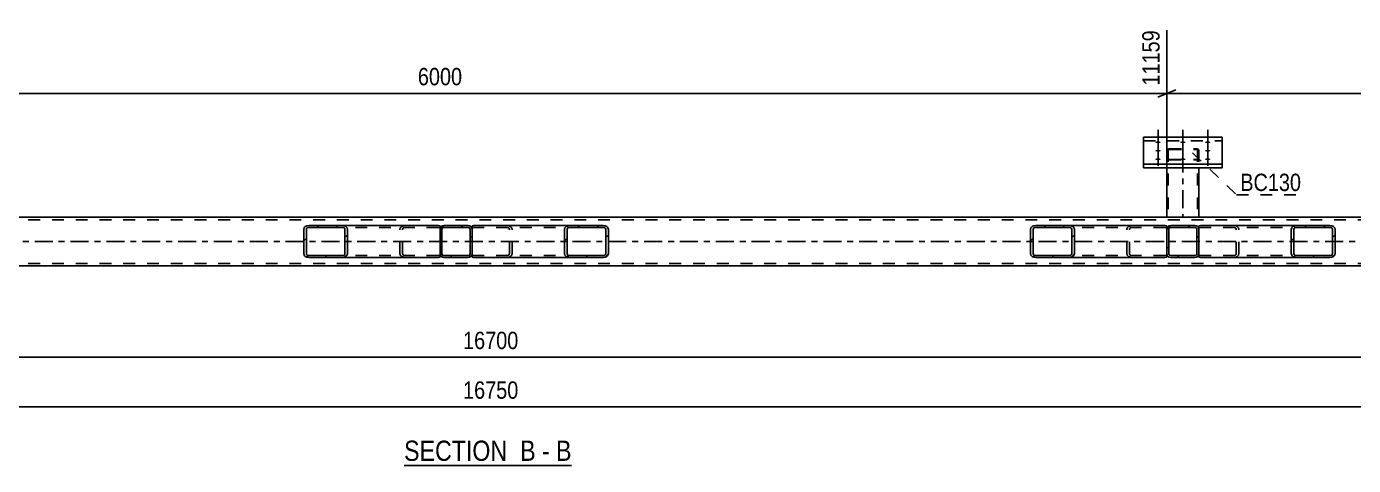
# Model space of a CAD drawing. Header units: millimetres. Extents: x -75 to 766, y -443 to 151.
# Drawn here: x 232.6 to 451.7, y -264.5 to -192.1 of the extents above; entities that cross this region are included whole.
import ezdxf

# ---------------------------------------------------------------- set-up
doc = ezdxf.new("R2010")
doc.units = ezdxf.units.MM
doc.linetypes.add('DXK_LINE_DOT2', pattern=[3.9198, 1.9599, -1.9599])
doc.linetypes.add('DXK_LINE_DOT3', pattern=[5.9187, 2.979, -0.9799, 0.9799, -0.9799])
doc.styles.add('Arial Narrow', font='ARIALN.TTF', dxfattribs={"height": 0.2})

# ---------------------------------------------------------------- blocks, each defined once
blk = doc.blocks.new('Unknown-761549991-13 - 2456')
at = {"color": 6, "linetype": 'Continuous'}
blk.add_line((294.97, -264.54), (322.62, -264.54), dxfattribs=at)
at = {"color": 0, "linetype": 'Continuous'}
blk.add_wipeout([(313.08, -263.79), (313.08, -260.29), (294.97, -260.29), (294.97, -263.79)], dxfattribs=at)
at = {"color": 7, "linetype": 'Continuous', "style": 'Arial Narrow'}
blk.add_text('SECTION ', height=3.34, dxfattribs=at).set_placement((294.97, -263.79))
at = {"color": 0, "linetype": 'Continuous'}
blk.add_wipeout([(316.69, -263.79), (316.69, -260.29), (314.13, -260.29), (314.13, -263.79)], dxfattribs=at)
at = {"color": 7, "linetype": 'Continuous', "style": 'Arial Narrow'}
blk.add_text('B', height=3.34, dxfattribs=at).set_placement((314.13, -263.79))
at = {"color": 0, "linetype": 'Continuous'}
blk.add_wipeout([(319.01, -263.79), (319.01, -260.29), (317.74, -260.29), (317.74, -263.79)], dxfattribs=at)
at = {"color": 7, "linetype": 'Continuous', "style": 'Arial Narrow'}
blk.add_text('-', height=3.34, dxfattribs=at).set_placement((317.74, -263.79))
at = {"color": 0, "linetype": 'Continuous'}
blk.add_wipeout([(322.62, -263.79), (322.62, -260.29), (320.06, -260.29), (320.06, -263.79)], dxfattribs=at)
at = {"color": 7, "linetype": 'Continuous', "style": 'Arial Narrow'}
blk.add_text('B', height=3.34, dxfattribs=at).set_placement((320.06, -263.79))
blk = doc.blocks.new('Bolt-761549991-2543 - 2456')
at = {"linetype": 'Continuous'}
for points in [[(419.44, -211.37), (419.35, -211.37), (419.26, -211.36), (419.18, -211.34), (419.11, -211.32), (419.06, -211.29), (419.02, -211.27), (419, -211.24), (419, -211.2), (419.02, -211.17), (419.06, -211.14), (419.11, -211.12), (419.18, -211.1), (419.26, -211.08), (419.35, -211.07), (419.44, -211.07), (419.53, -211.07), (419.62, -211.08), (419.7, -211.1), (419.77, -211.12), (419.82, -211.14), (419.86, -211.17), (419.88, -211.2), (419.88, -211.24), (419.86, -211.27), (419.82, -211.29), (419.77, -211.32), (419.7, -211.34), (419.62, -211.36), (419.53, -211.37)], [(419.44, -212.77), (419.35, -212.77), (419.26, -212.76), (419.18, -212.74), (419.11, -212.72), (419.06, -212.7), (419.02, -212.67), (419, -212.64), (419, -212.61), (419.02, -212.58), (419.06, -212.55), (419.11, -212.52), (419.18, -212.5), (419.26, -212.48), (419.35, -212.47), (419.44, -212.47), (419.53, -212.47), (419.62, -212.48), (419.7, -212.5), (419.77, -212.52), (419.82, -212.55), (419.86, -212.58), (419.88, -212.61), (419.88, -212.64), (419.86, -212.67), (419.82, -212.7), (419.77, -212.72), (419.7, -212.74), (419.62, -212.76), (419.53, -212.77)], [(423.54, -211.37), (423.45, -211.37), (423.36, -211.36), (423.28, -211.34), (423.21, -211.32), (423.16, -211.29), (423.12, -211.27), (423.1, -211.24), (423.1, -211.2), (423.12, -211.17), (423.16, -211.14), (423.21, -211.12), (423.28, -211.1), (423.36, -211.08), (423.45, -211.07), (423.54, -211.07), (423.63, -211.07), (423.72, -211.08), (423.8, -211.1), (423.87, -211.12), (423.92, -211.14), (423.96, -211.17), (423.98, -211.2), (423.98, -211.24), (423.96, -211.27), (423.92, -211.29), (423.87, -211.32), (423.8, -211.34), (423.72, -211.36), (423.63, -211.37)], [(427.64, -211.37), (427.55, -211.37), (427.46, -211.36), (427.38, -211.34), (427.31, -211.32), (427.26, -211.29), (427.22, -211.27), (427.2, -211.24), (427.2, -211.2), (427.22, -211.17), (427.26, -211.14), (427.31, -211.12), (427.38, -211.1), (427.46, -211.08), (427.55, -211.07), (427.64, -211.07), (427.73, -211.07), (427.82, -211.08), (427.9, -211.1), (427.97, -211.12), (428.02, -211.14), (428.06, -211.17), (428.08, -211.2), (428.08, -211.24), (428.06, -211.27), (428.02, -211.29), (427.97, -211.32), (427.9, -211.34), (427.82, -211.36), (427.73, -211.37)], [(427.64, -212.77), (427.55, -212.77), (427.46, -212.76), (427.38, -212.74), (427.31, -212.72), (427.26, -212.7), (427.22, -212.67), (427.2, -212.64), (427.2, -212.61), (427.22, -212.58), (427.26, -212.55), (427.31, -212.52), (427.38, -212.5), (427.46, -212.48), (427.55, -212.47), (427.64, -212.47), (427.73, -212.47), (427.82, -212.48), (427.9, -212.5), (427.97, -212.52), (428.02, -212.55), (428.06, -212.58), (428.08, -212.61), (428.08, -212.64), (428.06, -212.67), (428.02, -212.7), (427.97, -212.72), (427.9, -212.74), (427.82, -212.76), (427.73, -212.77)], [(419.44, -214.17), (419.35, -214.17), (419.26, -214.16), (419.18, -214.15), (419.11, -214.12), (419.06, -214.1), (419.02, -214.07), (419, -214.04), (419, -214.01), (419.02, -213.98), (419.06, -213.95), (419.11, -213.92), (419.18, -213.9), (419.26, -213.89), (419.35, -213.88), (419.44, -213.87), (419.53, -213.88), (419.62, -213.89), (419.7, -213.9), (419.77, -213.92), (419.82, -213.95), (419.86, -213.98), (419.88, -214.01), (419.88, -214.04), (419.86, -214.07), (419.82, -214.1), (419.77, -214.12), (419.7, -214.15), (419.62, -214.16), (419.53, -214.17)], [(423.54, -214.17), (423.45, -214.17), (423.36, -214.16), (423.28, -214.15), (423.21, -214.12), (423.16, -214.1), (423.12, -214.07), (423.1, -214.04), (423.1, -214.01), (423.12, -213.98), (423.16, -213.95), (423.21, -213.92), (423.28, -213.9), (423.36, -213.89), (423.45, -213.88), (423.54, -213.87), (423.63, -213.88), (423.72, -213.89), (423.8, -213.9), (423.87, -213.92), (423.92, -213.95), (423.96, -213.98), (423.98, -214.01), (423.98, -214.04), (423.96, -214.07), (423.92, -214.1), (423.87, -214.12), (423.8, -214.15), (423.72, -214.16), (423.63, -214.17)], [(427.64, -214.17), (427.55, -214.17), (427.46, -214.16), (427.38, -214.15), (427.31, -214.12), (427.26, -214.1), (427.22, -214.07), (427.2, -214.04), (427.2, -214.01), (427.22, -213.98), (427.26, -213.95), (427.31, -213.92), (427.38, -213.9), (427.46, -213.89), (427.55, -213.88), (427.64, -213.87), (427.73, -213.88), (427.82, -213.89), (427.9, -213.9), (427.97, -213.92), (428.02, -213.95), (428.06, -213.98), (428.08, -214.01), (428.08, -214.04), (428.06, -214.07), (428.02, -214.1), (427.97, -214.12), (427.9, -214.15), (427.82, -214.16), (427.73, -214.17)]]:
    blk.add_hatch(color=1, dxfattribs=at).paths.add_polyline_path(points)
at = {"color": 1, "linetype": 'Continuous'}
for p, q in [((419.44, -212.31), (419.44, -209.19)), ((423.54, -212.31), (423.54, -209.19)), ((427.64, -212.31), (427.64, -209.19)), ((419.44, -213.71), (419.44, -210.59)), ((419.44, -215.11), (419.44, -211.99)), ((423.54, -215.11), (423.54, -211.99)), ((427.64, -213.71), (427.64, -210.59)), ((427.64, -215.11), (427.64, -211.99))]:
    blk.add_line(p, q, dxfattribs=at)
blk = doc.blocks.new('Part-761549991-2561 - 2456')
at = {"linetype": 'Continuous'}
h = blk.add_hatch(dxfattribs=at)
h.set_pattern_fill('', scale=0.7, style=0, pattern_type=0)
h.set_pattern_definition([(45, (328.1499, -230.1878), (-1.57154, 1.57154), [])])
h.paths.add_polyline_path([(327.81, -230.24), (328.15, -230.19), (328.43, -230.05), (328.63, -229.84), (328.69, -229.6), (328.69, -225.6), (328.63, -225.35), (328.43, -225.14), (328.15, -225.01), (327.81, -224.96), (322.32, -224.96), (321.99, -225.01), (321.7, -225.14), (321.51, -225.35), (321.44, -225.6), (321.44, -229.6), (321.51, -229.84), (321.7, -230.05), (321.99, -230.19), (322.32, -230.24)])
h.paths.add_polyline_path([(322.15, -229.89), (322.01, -229.82), (321.92, -229.72), (321.88, -229.6), (321.88, -225.6), (321.92, -225.47), (322.01, -225.37), (322.15, -225.3), (322.32, -225.28), (327.81, -225.28), (327.98, -225.3), (328.12, -225.37), (328.22, -225.47), (328.25, -225.6), (328.25, -229.6), (328.22, -229.72), (328.12, -229.82), (327.98, -229.89), (327.81, -229.92), (322.32, -229.92)])
at = {"color": 2, "linetype": 'Continuous'}
for p, q in [((306.18, -224.99), (306.44, -224.96)), ((306.18, -224.99), (306.18, -225.6)), ((322.32, -224.96), (306.44, -224.96)), ((321.51, -225.35), (321.44, -225.6)), ((321.44, -229.6), (321.44, -225.6)), ((321.88, -225.6), (321.92, -225.47)), ((321.88, -229.6), (321.88, -225.6)), ((322.32, -224.96), (321.99, -225.01)), ((322.15, -225.3), (322.32, -225.28)), ((322.32, -224.96), (327.81, -224.96)), ((322.32, -225.28), (327.81, -225.28)), ((328.15, -225.01), (327.81, -224.96)), ((327.81, -225.28), (327.98, -225.3)), ((328.22, -225.47), (328.25, -225.6)), ((328.25, -229.6), (328.25, -225.6)), ((328.69, -225.6), (328.63, -225.35)), ((328.69, -229.6), (328.69, -225.6)), ((306.18, -230.19), (306.18, -229.6)), ((321.44, -229.6), (321.51, -229.84)), ((321.92, -229.72), (321.88, -229.6)), ((322.32, -229.92), (322.15, -229.89)), ((322.32, -229.92), (327.81, -229.92)), ((327.98, -229.89), (327.81, -229.92)), ((328.25, -229.6), (328.22, -229.72)), ((328.63, -229.84), (328.69, -229.6)), ((306.18, -230.2), (306.18, -230.19)), ((306.44, -230.24), (306.18, -230.2)), ((306.44, -230.24), (322.32, -230.24)), ((321.99, -230.19), (322.32, -230.24)), ((322.32, -230.24), (327.81, -230.24)), ((327.81, -230.24), (328.15, -230.19))]:
    blk.add_line(p, q, dxfattribs=at)
at = {"color": 7, "linetype": 'DXK_LINE_DOT2'}
for p, q in [((306.18, -224.99), (306.18, -225.34)), ((306.27, -225.3), (306.18, -225.34)), ((306.18, -230.05), (306.18, -225.6)), ((306.44, -225.28), (306.27, -225.3)), ((327.81, -225.28), (306.44, -225.28)), ((311.93, -224.96), (312.26, -225.01)), ((312.1, -225.3), (311.93, -225.28)), ((312.37, -225.6), (312.33, -225.47)), ((312.37, -229.6), (312.37, -225.6)), ((312.74, -225.35), (312.81, -225.6)), ((312.81, -229.6), (312.81, -225.6)), ((327.81, -224.96), (322.32, -224.96)), ((306.18, -229.85), (306.27, -229.89)), ((306.27, -229.89), (306.44, -229.92)), ((327.81, -229.92), (306.44, -229.92)), ((311.93, -229.92), (312.1, -229.89)), ((312.33, -229.72), (312.37, -229.6)), ((312.81, -229.6), (312.74, -229.84)), ((312.26, -230.19), (311.93, -230.24)), ((322.32, -230.24), (327.81, -230.24))]:
    blk.add_line(p, q, dxfattribs=at)
for centre, radius, start, end in [((312, -225.69), 0.401, 32.4104, 75.4453), ((312.06, -225.78), 0.802, 32.4104, 75.4453), ((312, -229.5), 0.401, 284.5547, 327.5896), ((312.06, -229.41), 0.802, 284.5547, 327.5896)]:
    blk.add_arc(centre, radius, start, end, dxfattribs=at)
at = {"color": 2, "linetype": 'Continuous'}
for centre, radius, start, end in [((322.19, -225.78), 0.802, 104.5547, 147.5896), ((322.26, -225.69), 0.401, 104.5547, 147.5896), ((327.88, -225.69), 0.401, 32.4104, 75.4453), ((327.95, -225.78), 0.802, 32.4104, 75.4453), ((322.19, -229.41), 0.802, 212.4104, 255.4453), ((322.26, -229.5), 0.401, 212.4104, 255.4453), ((327.88, -229.5), 0.401, 284.5547, 327.5896), ((327.95, -229.41), 0.802, 284.5547, 327.5896)]:
    blk.add_arc(centre, radius, start, end, dxfattribs=at)
blk = doc.blocks.new('Part-761549991-2548 - 2456')
at = {"linetype": 'Continuous'}
h = blk.add_hatch(dxfattribs=at)
h.set_pattern_fill('', scale=0.7, style=0, pattern_type=0)
h.set_pattern_definition([(45, (448.1499, -230.1878), (-1.57154, 1.57154), [])])
h.paths.add_polyline_path([(447.81, -230.24), (448.15, -230.19), (448.43, -230.05), (448.63, -229.84), (448.69, -229.6), (448.69, -225.6), (448.63, -225.35), (448.43, -225.14), (448.15, -225.01), (447.81, -224.96), (442.32, -224.96), (441.99, -225.01), (441.7, -225.14), (441.51, -225.35), (441.44, -225.6), (441.44, -229.6), (441.51, -229.84), (441.7, -230.05), (441.99, -230.19), (442.32, -230.24)])
h.paths.add_polyline_path([(442.15, -229.89), (442.01, -229.82), (441.92, -229.72), (441.88, -229.6), (441.88, -225.6), (441.92, -225.47), (442.01, -225.37), (442.15, -225.3), (442.32, -225.28), (447.81, -225.28), (447.98, -225.3), (448.12, -225.37), (448.22, -225.47), (448.25, -225.6), (448.25, -229.6), (448.22, -229.72), (448.12, -229.82), (447.98, -229.89), (447.81, -229.92), (442.32, -229.92)])
at = {"color": 2, "linetype": 'Continuous'}
for p, q in [((426.18, -224.99), (426.44, -224.96)), ((426.18, -224.99), (426.18, -225.6)), ((442.32, -224.96), (426.44, -224.96)), ((441.51, -225.35), (441.44, -225.6)), ((441.44, -229.6), (441.44, -225.6)), ((441.88, -225.6), (441.92, -225.47)), ((441.88, -229.6), (441.88, -225.6)), ((442.32, -224.96), (441.99, -225.01)), ((442.15, -225.3), (442.32, -225.28)), ((442.32, -224.96), (447.81, -224.96)), ((442.32, -225.28), (447.81, -225.28)), ((448.15, -225.01), (447.81, -224.96)), ((447.81, -225.28), (447.98, -225.3)), ((448.22, -225.47), (448.25, -225.6)), ((448.25, -229.6), (448.25, -225.6)), ((448.69, -225.6), (448.63, -225.35)), ((448.69, -229.6), (448.69, -225.6)), ((426.18, -230.19), (426.18, -229.6)), ((441.44, -229.6), (441.51, -229.84)), ((441.92, -229.72), (441.88, -229.6)), ((442.32, -229.92), (442.15, -229.89)), ((442.32, -229.92), (447.81, -229.92)), ((447.98, -229.89), (447.81, -229.92)), ((448.25, -229.6), (448.22, -229.72)), ((448.63, -229.84), (448.69, -229.6)), ((426.18, -230.2), (426.18, -230.19)), ((426.44, -230.24), (426.18, -230.2)), ((442.32, -230.24), (426.44, -230.24)), ((441.99, -230.19), (442.32, -230.24)), ((442.32, -230.24), (447.81, -230.24)), ((447.81, -230.24), (448.15, -230.19))]:
    blk.add_line(p, q, dxfattribs=at)
at = {"color": 7, "linetype": 'DXK_LINE_DOT2'}
for p, q in [((426.18, -225.34), (426.18, -224.99)), ((426.27, -225.3), (426.18, -225.34)), ((426.18, -230.05), (426.18, -225.6)), ((426.44, -225.28), (426.27, -225.3)), ((447.81, -225.28), (426.44, -225.28)), ((431.93, -224.96), (432.26, -225.01)), ((432.1, -225.3), (431.93, -225.28)), ((432.37, -225.6), (432.33, -225.47)), ((432.37, -229.6), (432.37, -225.6)), ((432.74, -225.35), (432.81, -225.6)), ((432.81, -229.6), (432.81, -225.6)), ((447.81, -224.96), (442.32, -224.96)), ((426.18, -229.85), (426.27, -229.89)), ((426.27, -229.89), (426.44, -229.92)), ((447.81, -229.92), (426.44, -229.92)), ((431.93, -229.92), (432.1, -229.89)), ((432.33, -229.72), (432.37, -229.6)), ((432.81, -229.6), (432.74, -229.84)), ((432.26, -230.19), (431.93, -230.24)), ((447.81, -230.24), (442.32, -230.24))]:
    blk.add_line(p, q, dxfattribs=at)
for centre, radius, start, end in [((432, -225.69), 0.401, 32.4104, 75.4453), ((432.06, -225.78), 0.802, 32.4104, 75.4453), ((432, -229.5), 0.401, 284.5547, 327.5896), ((432.06, -229.41), 0.802, 284.5547, 327.5896)]:
    blk.add_arc(centre, radius, start, end, dxfattribs=at)
at = {"color": 2, "linetype": 'Continuous'}
for centre, radius, start, end in [((442.19, -225.78), 0.802, 104.5547, 147.5896), ((442.26, -225.69), 0.401, 104.5547, 147.5896), ((447.88, -225.69), 0.401, 32.4104, 75.4453), ((447.95, -225.78), 0.802, 32.4104, 75.4453), ((442.19, -229.41), 0.802, 212.4104, 255.4453), ((442.26, -229.5), 0.401, 212.4104, 255.4453), ((447.88, -229.5), 0.401, 284.5547, 327.5896), ((447.95, -229.41), 0.802, 284.5547, 327.5896)]:
    blk.add_arc(centre, radius, start, end, dxfattribs=at)
blk = doc.blocks.new('Part-761549991-2559 - 2456')
at = {"color": 2, "linetype": 'Continuous'}
for p, q in [((417.04, -210.4), (430.04, -210.4)), ((417.04, -210.4), (417.04, -215.45)), ((430.04, -210.4), (430.04, -215.45)), ((417.04, -214.84), (430.04, -214.84)), ((417.04, -215.45), (430.04, -215.45))]:
    blk.add_line(p, q, dxfattribs=at)
at = {"color": 7, "linetype": 'DXK_LINE_DOT2'}
blk.add_line((417.04, -211), (430.04, -211), dxfattribs=at)
blk = doc.blocks.new('Part-761549991-2580 - 2456')
at = {"linetype": 'Continuous'}
h = blk.add_hatch(dxfattribs=at)
h.set_pattern_fill('', scale=0.7, style=0, pattern_type=0)
h.set_pattern_definition([(45, (405.0935, -230.1878), (-1.57154, 1.57154), [])])
h.paths.add_polyline_path([(404.76, -230.24), (405.09, -230.19), (405.38, -230.05), (405.57, -229.84), (405.64, -229.6), (405.64, -225.6), (405.57, -225.35), (405.38, -225.14), (405.09, -225.01), (404.76, -224.96), (399.27, -224.96), (398.93, -225.01), (398.65, -225.14), (398.45, -225.35), (398.39, -225.6), (398.39, -229.6), (398.45, -229.84), (398.65, -230.05), (398.93, -230.19), (399.27, -230.24)])
h.paths.add_polyline_path([(399.1, -229.89), (398.96, -229.82), (398.86, -229.72), (398.83, -229.6), (398.83, -225.6), (398.86, -225.47), (398.96, -225.37), (399.1, -225.3), (399.27, -225.28), (404.76, -225.28), (404.93, -225.3), (405.07, -225.37), (405.16, -225.47), (405.2, -225.6), (405.2, -229.6), (405.16, -229.72), (405.07, -229.82), (404.93, -229.89), (404.76, -229.92), (399.27, -229.92)])
at = {"color": 2, "linetype": 'Continuous'}
for p, q in [((398.45, -225.35), (398.39, -225.6)), ((398.39, -229.6), (398.39, -225.6)), ((398.83, -225.6), (398.86, -225.47)), ((398.83, -229.6), (398.83, -225.6)), ((399.27, -224.96), (398.93, -225.01)), ((399.1, -225.3), (399.27, -225.28)), ((399.27, -224.96), (404.76, -224.96)), ((399.27, -225.28), (404.76, -225.28)), ((420.64, -224.96), (404.76, -224.96)), ((405.09, -225.01), (404.76, -224.96)), ((404.76, -225.28), (404.93, -225.3)), ((405.16, -225.47), (405.2, -225.6)), ((405.2, -229.6), (405.2, -225.6)), ((405.64, -225.6), (405.57, -225.35)), ((405.64, -229.6), (405.64, -225.6)), ((420.64, -224.96), (420.9, -224.99)), ((420.9, -224.99), (420.9, -225.01)), ((420.9, -225.01), (420.9, -225.14)), ((420.9, -225.14), (420.9, -225.6)), ((398.39, -229.6), (398.45, -229.84)), ((398.86, -229.72), (398.83, -229.6)), ((399.27, -229.92), (399.1, -229.89)), ((399.27, -229.92), (404.76, -229.92)), ((404.93, -229.89), (404.76, -229.92)), ((405.2, -229.6), (405.16, -229.72)), ((405.57, -229.84), (405.64, -229.6)), ((420.9, -230.2), (420.9, -229.6)), ((398.93, -230.19), (399.27, -230.24)), ((399.27, -230.24), (404.76, -230.24)), ((404.76, -230.24), (405.09, -230.19)), ((420.64, -230.24), (404.76, -230.24)), ((420.64, -230.24), (420.9, -230.2))]:
    blk.add_line(p, q, dxfattribs=at)
at = {"color": 7, "linetype": 'DXK_LINE_DOT2'}
for p, q in [((404.76, -224.96), (399.27, -224.96)), ((420.64, -225.28), (399.27, -225.28)), ((414.27, -225.6), (414.34, -225.35)), ((414.27, -229.6), (414.27, -225.6)), ((414.75, -225.47), (414.71, -225.6)), ((414.71, -229.6), (414.71, -225.6)), ((414.82, -225.01), (415.15, -224.96)), ((415.15, -225.28), (414.98, -225.3)), ((420.81, -225.3), (420.64, -225.28)), ((420.9, -225.34), (420.81, -225.3)), ((420.9, -224.99), (420.9, -224.99)), ((420.9, -225.14), (420.9, -225.34)), ((420.9, -229.6), (420.9, -225.35)), ((420.64, -229.92), (399.27, -229.92)), ((414.34, -229.84), (414.27, -229.6)), ((414.71, -229.6), (414.75, -229.72)), ((414.98, -229.89), (415.15, -229.92)), ((420.64, -229.92), (420.81, -229.89)), ((420.81, -229.89), (420.9, -229.85)), ((399.27, -230.24), (404.76, -230.24)), ((415.15, -230.24), (414.82, -230.19)), ((420.9, -230.19), (420.9, -230.2))]:
    blk.add_line(p, q, dxfattribs=at)
at = {"color": 2, "linetype": 'Continuous'}
for centre, radius, start, end in [((399.13, -225.78), 0.802, 104.5547, 147.5896), ((399.2, -225.69), 0.401, 104.5547, 147.5896), ((404.82, -225.69), 0.401, 32.4104, 75.4453), ((404.89, -225.78), 0.802, 32.4104, 75.4453), ((399.13, -229.41), 0.802, 212.4104, 255.4453), ((399.2, -229.5), 0.401, 212.4104, 255.4453), ((404.82, -229.5), 0.401, 284.5547, 327.5896), ((404.89, -229.41), 0.802, 284.5547, 327.5896)]:
    blk.add_arc(centre, radius, start, end, dxfattribs=at)
at = {"color": 7, "linetype": 'DXK_LINE_DOT2'}
for centre, radius, start, end in [((415.02, -225.78), 0.802, 104.5547, 147.5896), ((415.08, -225.69), 0.401, 104.5547, 147.5896), ((415.02, -229.41), 0.802, 212.4104, 255.4453), ((415.08, -229.5), 0.401, 212.4104, 255.4453)]:
    blk.add_arc(centre, radius, start, end, dxfattribs=at)
blk = doc.blocks.new('Part-761549991-2537 - 2456')
at = {"color": 2, "linetype": 'Continuous'}
for p, q in [((637.74, -223.6), (20.9, -223.6)), ((642.54, -231.6), (20.9, -231.6))]:
    blk.add_line(p, q, dxfattribs=at)
at = {"color": 7, "linetype": 'DXK_LINE_DOT2'}
for p, q in [((642.54, -224), (20.9, -224)), ((642.54, -231.2), (20.9, -231.2))]:
    blk.add_line(p, q, dxfattribs=at)
at = {"color": 7, "linetype": 'DXK_LINE_DOT3'}
blk.add_line((20.9, -227.6), (642.54, -227.6), dxfattribs=at)
blk = doc.blocks.new('Part-761549991-2571 - 2456')
at = {"color": 7, "linetype": 'DXK_LINE_DOT2'}
for p, q in [((420.94, -212.42), (420.9, -212.48)), ((420.9, -212.48), (420.9, -215.45)), ((421.04, -212.37), (420.94, -212.42)), ((421.2, -212.33), (421.04, -212.37)), ((421.14, -212.48), (421.16, -212.45)), ((421.14, -212.48), (421.14, -223.6)), ((421.16, -212.45), (421.21, -212.43)), ((421.38, -212.32), (421.2, -212.33)), ((421.21, -212.43), (421.29, -212.41)), ((421.29, -212.41), (421.38, -212.4)), ((421.38, -212.32), (425.7, -212.32)), ((421.38, -212.4), (425.7, -212.4)), ((425.88, -212.33), (425.7, -212.32)), ((425.7, -212.4), (425.79, -212.41)), ((425.79, -212.41), (425.87, -212.43)), ((425.87, -212.43), (425.92, -212.45)), ((426.04, -212.37), (425.88, -212.33)), ((425.92, -212.45), (425.94, -212.48)), ((425.94, -212.48), (425.94, -223.6)), ((426.14, -212.42), (426.04, -212.37)), ((426.18, -212.48), (426.14, -212.42)), ((426.18, -212.48), (426.18, -215.45)), ((420.9, -213.96), (420.94, -214.02)), ((420.94, -214.02), (421.04, -214.08)), ((421.04, -214.08), (421.2, -214.11)), ((421.16, -213.99), (421.14, -213.96)), ((421.21, -214.02), (421.16, -213.99)), ((421.2, -214.11), (421.38, -214.13)), ((421.29, -214.04), (421.21, -214.02)), ((421.38, -214.04), (421.29, -214.04)), ((421.38, -214.04), (425.7, -214.04)), ((421.38, -214.13), (425.7, -214.13)), ((425.79, -214.04), (425.7, -214.04)), ((425.7, -214.13), (425.88, -214.11)), ((425.87, -214.02), (425.79, -214.04)), ((425.92, -213.99), (425.87, -214.02)), ((425.88, -214.11), (426.04, -214.08)), ((425.94, -213.96), (425.92, -213.99)), ((426.04, -214.08), (426.14, -214.02)), ((426.14, -214.02), (426.18, -213.96)), ((426.18, -223.6), (420.9, -223.6))]:
    blk.add_line(p, q, dxfattribs=at)
at = {"color": 7, "linetype": 'DXK_LINE_DOT3'}
blk.add_line((423.54, -213.22), (423.54, -223.6), dxfattribs=at)
at = {"color": 2, "linetype": 'Continuous'}
for p, q in [((420.9, -223.6), (420.9, -215.45)), ((426.18, -223.6), (426.18, -215.45))]:
    blk.add_line(p, q, dxfattribs=at)
blk = doc.blocks.new('Part-761549991-2577 - 2456')
at = {"linetype": 'Continuous'}
h = blk.add_hatch(dxfattribs=at)
h.set_pattern_fill('', scale=0.7, style=0, pattern_type=0)
h.set_pattern_definition([(45, (425.785, -230.1878), (-1.57154, 1.57154), [])])
h.paths.add_polyline_path([(425.54, -230.24), (425.78, -230.19), (425.99, -230.05), (426.13, -229.84), (426.18, -229.6), (426.18, -225.6), (426.13, -225.35), (425.99, -225.14), (425.78, -225.01), (425.54, -224.96), (421.54, -224.96), (421.3, -225.01), (421.09, -225.14), (420.95, -225.35), (420.9, -225.6), (420.9, -229.6), (420.95, -229.84), (421.09, -230.05), (421.3, -230.19), (421.54, -230.24)])
h.paths.add_polyline_path([(421.42, -229.89), (421.31, -229.82), (421.24, -229.72), (421.22, -229.6), (421.22, -225.6), (421.24, -225.47), (421.31, -225.37), (421.42, -225.3), (421.54, -225.28), (425.54, -225.28), (425.66, -225.3), (425.77, -225.37), (425.84, -225.47), (425.86, -225.6), (425.86, -229.6), (425.84, -229.72), (425.77, -229.82), (425.66, -229.89), (425.54, -229.92), (421.54, -229.92)])
at = {"color": 7, "linetype": 'DXK_LINE_DOT2'}
for p, q in [((420.9, -225.6), (420.95, -225.35)), ((420.9, -229.6), (420.9, -225.6)), ((421.24, -225.47), (421.22, -225.6)), ((421.22, -229.6), (421.22, -225.6)), ((421.3, -225.01), (421.54, -224.96)), ((421.54, -225.28), (421.42, -225.3)), ((421.54, -224.96), (425.54, -224.96)), ((421.54, -225.28), (425.54, -225.28)), ((425.54, -224.96), (425.78, -225.01)), ((425.66, -225.3), (425.54, -225.28)), ((425.86, -225.6), (425.84, -225.47)), ((425.86, -229.6), (425.86, -225.6)), ((426.13, -225.35), (426.18, -225.6)), ((426.18, -229.6), (426.18, -225.6)), ((420.95, -229.84), (420.9, -229.6)), ((421.22, -229.6), (421.24, -229.72)), ((421.42, -229.89), (421.54, -229.92)), ((421.54, -229.92), (425.54, -229.92)), ((425.54, -229.92), (425.66, -229.89)), ((425.84, -229.72), (425.86, -229.6)), ((426.18, -229.6), (426.13, -229.84)), ((421.54, -230.24), (421.3, -230.19)), ((421.54, -230.24), (425.54, -230.24)), ((425.78, -230.19), (425.54, -230.24))]:
    blk.add_line(p, q, dxfattribs=at)
at = {"color": 2, "linetype": 'Continuous'}
for p, q in [((420.95, -225.35), (420.9, -225.6)), ((420.9, -229.6), (420.9, -225.6)), ((421.22, -225.6), (421.24, -225.47)), ((421.22, -229.6), (421.22, -225.6)), ((421.54, -224.96), (421.3, -225.01)), ((421.42, -225.3), (421.54, -225.28)), ((421.54, -224.96), (425.54, -224.96)), ((421.54, -225.28), (425.54, -225.28)), ((425.78, -225.01), (425.54, -224.96)), ((425.54, -225.28), (425.66, -225.3)), ((425.84, -225.47), (425.86, -225.6)), ((425.86, -229.6), (425.86, -225.6)), ((426.18, -225.6), (426.13, -225.35)), ((426.18, -229.6), (426.18, -225.6)), ((420.9, -229.6), (420.95, -229.84)), ((421.24, -229.72), (421.22, -229.6)), ((421.54, -229.92), (421.42, -229.89)), ((421.54, -229.92), (425.54, -229.92)), ((425.66, -229.89), (425.54, -229.92)), ((425.86, -229.6), (425.84, -229.72)), ((426.13, -229.84), (426.18, -229.6)), ((421.3, -230.19), (421.54, -230.24)), ((421.54, -230.24), (425.54, -230.24)), ((425.54, -230.24), (425.78, -230.19))]:
    blk.add_line(p, q, dxfattribs=at)
at = {"color": 7, "linetype": 'DXK_LINE_DOT2'}
for centre, radius, start, end in [((421.54, -225.6), 0.64, 112.5, 157.5), ((421.54, -225.6), 0.32, 112.5, 157.5), ((425.54, -225.6), 0.32, 22.5, 67.5), ((425.54, -225.6), 0.64, 22.5, 67.5), ((421.54, -229.6), 0.64, 202.5, 247.5), ((421.54, -229.6), 0.32, 202.5, 247.5), ((425.54, -229.6), 0.32, 292.5, 337.5), ((425.54, -229.6), 0.64, 292.5, 337.5)]:
    blk.add_arc(centre, radius, start, end, dxfattribs=at)
at = {"color": 2, "linetype": 'Continuous'}
for centre, radius, start, end in [((421.54, -225.6), 0.64, 112.5, 157.5), ((421.54, -225.6), 0.32, 112.5, 157.5), ((425.54, -225.6), 0.32, 22.5, 67.5), ((425.54, -225.6), 0.64, 22.5, 67.5), ((421.54, -229.6), 0.64, 202.5, 247.5), ((421.54, -229.6), 0.32, 202.5, 247.5), ((425.54, -229.6), 0.32, 292.5, 337.5), ((425.54, -229.6), 0.64, 292.5, 337.5)]:
    blk.add_arc(centre, radius, start, end, dxfattribs=at)
blk = doc.blocks.new('Part-761549991-2578 - 2456')
at = {"linetype": 'Continuous'}
h = blk.add_hatch(dxfattribs=at)
h.set_pattern_fill('', scale=0.7, style=0, pattern_type=0)
h.set_pattern_definition([(45, (305.785, -230.1878), (-1.57154, 1.57154), [])])
h.paths.add_polyline_path([(305.54, -230.24), (305.78, -230.19), (305.99, -230.05), (306.13, -229.84), (306.18, -229.6), (306.18, -225.6), (306.13, -225.35), (305.99, -225.14), (305.78, -225.01), (305.54, -224.96), (301.54, -224.96), (301.3, -225.01), (301.09, -225.14), (300.95, -225.35), (300.9, -225.6), (300.9, -229.6), (300.95, -229.84), (301.09, -230.05), (301.3, -230.19), (301.54, -230.24)])
h.paths.add_polyline_path([(301.42, -229.89), (301.31, -229.82), (301.24, -229.72), (301.22, -229.6), (301.22, -225.6), (301.24, -225.47), (301.31, -225.37), (301.42, -225.3), (301.54, -225.28), (305.54, -225.28), (305.66, -225.3), (305.77, -225.37), (305.84, -225.47), (305.86, -225.6), (305.86, -229.6), (305.84, -229.72), (305.77, -229.82), (305.66, -229.89), (305.54, -229.92), (301.54, -229.92)])
at = {"color": 7, "linetype": 'DXK_LINE_DOT2'}
for p, q in [((300.9, -225.6), (300.95, -225.35)), ((300.9, -229.6), (300.9, -225.6)), ((301.24, -225.47), (301.22, -225.6)), ((301.22, -229.6), (301.22, -225.6)), ((301.3, -225.01), (301.54, -224.96)), ((301.54, -225.28), (301.42, -225.3)), ((301.54, -224.96), (305.54, -224.96)), ((301.54, -225.28), (305.54, -225.28)), ((305.54, -224.96), (305.78, -225.01)), ((305.66, -225.3), (305.54, -225.28)), ((305.86, -225.6), (305.84, -225.47)), ((305.86, -229.6), (305.86, -225.6)), ((306.13, -225.35), (306.18, -225.6)), ((306.18, -229.6), (306.18, -225.6)), ((300.95, -229.84), (300.9, -229.6)), ((301.22, -229.6), (301.24, -229.72)), ((301.42, -229.89), (301.54, -229.92)), ((301.54, -229.92), (305.54, -229.92)), ((305.54, -229.92), (305.66, -229.89)), ((305.84, -229.72), (305.86, -229.6)), ((306.18, -229.6), (306.13, -229.84)), ((301.54, -230.24), (301.3, -230.19)), ((301.54, -230.24), (305.54, -230.24)), ((305.78, -230.19), (305.54, -230.24))]:
    blk.add_line(p, q, dxfattribs=at)
at = {"color": 2, "linetype": 'Continuous'}
for p, q in [((300.95, -225.35), (300.9, -225.6)), ((300.9, -229.6), (300.9, -225.6)), ((301.22, -225.6), (301.24, -225.47)), ((301.22, -229.6), (301.22, -225.6)), ((301.54, -224.96), (301.3, -225.01)), ((301.42, -225.3), (301.54, -225.28)), ((301.54, -224.96), (305.54, -224.96)), ((301.54, -225.28), (305.54, -225.28)), ((305.78, -225.01), (305.54, -224.96)), ((305.54, -225.28), (305.66, -225.3)), ((305.84, -225.47), (305.86, -225.6)), ((305.86, -229.6), (305.86, -225.6)), ((306.18, -225.6), (306.13, -225.35)), ((306.18, -229.6), (306.18, -225.6)), ((300.9, -229.6), (300.95, -229.84)), ((301.24, -229.72), (301.22, -229.6)), ((301.54, -229.92), (301.42, -229.89)), ((301.54, -229.92), (305.54, -229.92)), ((305.66, -229.89), (305.54, -229.92)), ((305.86, -229.6), (305.84, -229.72)), ((306.13, -229.84), (306.18, -229.6)), ((301.3, -230.19), (301.54, -230.24)), ((301.54, -230.24), (305.54, -230.24)), ((305.54, -230.24), (305.78, -230.19))]:
    blk.add_line(p, q, dxfattribs=at)
at = {"color": 7, "linetype": 'DXK_LINE_DOT2'}
for centre, radius, start, end in [((301.54, -225.6), 0.64, 112.5, 157.5), ((301.54, -225.6), 0.32, 112.5, 157.5), ((305.54, -225.6), 0.32, 22.5, 67.5), ((305.54, -225.6), 0.64, 22.5, 67.5), ((301.54, -229.6), 0.64, 202.5, 247.5), ((301.54, -229.6), 0.32, 202.5, 247.5), ((305.54, -229.6), 0.32, 292.5, 337.5), ((305.54, -229.6), 0.64, 292.5, 337.5)]:
    blk.add_arc(centre, radius, start, end, dxfattribs=at)
at = {"color": 2, "linetype": 'Continuous'}
for centre, radius, start, end in [((301.54, -225.6), 0.64, 112.5, 157.5), ((301.54, -225.6), 0.32, 112.5, 157.5), ((305.54, -225.6), 0.32, 22.5, 67.5), ((305.54, -225.6), 0.64, 22.5, 67.5), ((301.54, -229.6), 0.64, 202.5, 247.5), ((301.54, -229.6), 0.32, 202.5, 247.5), ((305.54, -229.6), 0.32, 292.5, 337.5), ((305.54, -229.6), 0.64, 292.5, 337.5)]:
    blk.add_arc(centre, radius, start, end, dxfattribs=at)
blk = doc.blocks.new('Part-761549991-2581 - 2456')
at = {"linetype": 'Continuous'}
h = blk.add_hatch(dxfattribs=at)
h.set_pattern_fill('', scale=0.7, style=0, pattern_type=0)
h.set_pattern_definition([(45, (285.0935, -230.1878), (-1.57154, 1.57154), [])])
h.paths.add_polyline_path([(284.76, -230.24), (285.09, -230.19), (285.38, -230.05), (285.57, -229.84), (285.64, -229.6), (285.64, -225.6), (285.57, -225.35), (285.38, -225.14), (285.09, -225.01), (284.76, -224.96), (279.27, -224.96), (278.93, -225.01), (278.65, -225.14), (278.45, -225.35), (278.39, -225.6), (278.39, -229.6), (278.45, -229.84), (278.65, -230.05), (278.93, -230.19), (279.27, -230.24)])
h.paths.add_polyline_path([(279.1, -229.89), (278.96, -229.82), (278.86, -229.72), (278.83, -229.6), (278.83, -225.6), (278.86, -225.47), (278.96, -225.37), (279.1, -225.3), (279.27, -225.28), (284.76, -225.28), (284.93, -225.3), (285.07, -225.37), (285.16, -225.47), (285.2, -225.6), (285.2, -229.6), (285.16, -229.72), (285.07, -229.82), (284.93, -229.89), (284.76, -229.92), (279.27, -229.92)])
at = {"color": 2, "linetype": 'Continuous'}
for p, q in [((278.45, -225.35), (278.39, -225.6)), ((278.39, -229.6), (278.39, -225.6)), ((278.83, -225.6), (278.86, -225.47)), ((278.83, -229.6), (278.83, -225.6)), ((279.27, -224.96), (278.93, -225.01)), ((279.1, -225.3), (279.27, -225.28)), ((279.27, -224.96), (284.76, -224.96)), ((279.27, -225.28), (284.76, -225.28)), ((300.64, -224.96), (284.76, -224.96)), ((285.09, -225.01), (284.76, -224.96)), ((284.76, -225.28), (284.93, -225.3)), ((285.16, -225.47), (285.2, -225.6)), ((285.2, -229.6), (285.2, -225.6)), ((285.64, -225.6), (285.57, -225.35)), ((285.64, -229.6), (285.64, -225.6)), ((300.64, -224.96), (300.9, -224.99)), ((300.9, -224.99), (300.9, -225.01)), ((300.9, -225.01), (300.9, -225.14)), ((300.9, -225.14), (300.9, -225.6)), ((278.39, -229.6), (278.45, -229.84)), ((278.86, -229.72), (278.83, -229.6)), ((279.27, -229.92), (279.1, -229.89)), ((279.27, -229.92), (284.76, -229.92)), ((284.93, -229.89), (284.76, -229.92)), ((285.2, -229.6), (285.16, -229.72)), ((285.57, -229.84), (285.64, -229.6)), ((300.9, -230.2), (300.9, -229.6)), ((278.93, -230.19), (279.27, -230.24)), ((279.27, -230.24), (284.76, -230.24)), ((284.76, -230.24), (285.09, -230.19)), ((300.64, -230.24), (284.76, -230.24)), ((300.64, -230.24), (300.9, -230.2))]:
    blk.add_line(p, q, dxfattribs=at)
at = {"color": 7, "linetype": 'DXK_LINE_DOT2'}
for p, q in [((284.76, -224.96), (279.27, -224.96)), ((300.64, -225.28), (279.27, -225.28)), ((294.27, -225.6), (294.34, -225.35)), ((294.27, -229.6), (294.27, -225.6)), ((294.75, -225.47), (294.71, -225.6)), ((294.71, -229.6), (294.71, -225.6)), ((294.82, -225.01), (295.15, -224.96)), ((295.15, -225.28), (294.98, -225.3)), ((300.81, -225.3), (300.64, -225.28)), ((300.9, -225.34), (300.81, -225.3)), ((300.9, -225.14), (300.9, -225.34)), ((300.9, -229.6), (300.9, -225.35)), ((300.64, -229.92), (279.27, -229.92)), ((294.34, -229.84), (294.27, -229.6)), ((294.71, -229.6), (294.75, -229.72)), ((294.98, -229.89), (295.15, -229.92)), ((300.64, -229.92), (300.81, -229.89)), ((300.81, -229.89), (300.9, -229.85)), ((279.27, -230.24), (284.76, -230.24)), ((295.15, -230.24), (294.82, -230.19))]:
    blk.add_line(p, q, dxfattribs=at)
at = {"color": 2, "linetype": 'Continuous'}
for centre, radius, start, end in [((279.13, -225.78), 0.802, 104.5547, 147.5896), ((279.2, -225.69), 0.401, 104.5547, 147.5896), ((284.82, -225.69), 0.401, 32.4104, 75.4453), ((284.89, -225.78), 0.802, 32.4104, 75.4453), ((279.13, -229.41), 0.802, 212.4104, 255.4453), ((279.2, -229.5), 0.401, 212.4104, 255.4453), ((284.82, -229.5), 0.401, 284.5547, 327.5896), ((284.89, -229.41), 0.802, 284.5547, 327.5896)]:
    blk.add_arc(centre, radius, start, end, dxfattribs=at)
at = {"color": 7, "linetype": 'DXK_LINE_DOT2'}
for centre, radius, start, end in [((295.02, -225.78), 0.802, 104.5547, 147.5896), ((295.08, -225.69), 0.401, 104.5547, 147.5896), ((295.02, -229.41), 0.802, 212.4104, 255.4453), ((295.08, -229.5), 0.401, 212.4104, 255.4453)]:
    blk.add_arc(centre, radius, start, end, dxfattribs=at)
blk = doc.blocks.new('StraightDimension-761549991-12445 - 2456')
at = {"color": 7, "linetype": 'Continuous'}
for p, q in [((420.9, -222.6), (420.9, -192.73)), ((180.9, -203.17), (420.9, -203.17)), ((419.4, -203.77), (422.4, -202.57))]:
    blk.add_line(p, q, dxfattribs=at)
at = {"color": 0, "linetype": 'Continuous'}
blk.add_wipeout([(420.3, -192.13), (416.1, -192.13), (416.1, -202.47), (420.3, -202.47)], dxfattribs=at)
at = {"color": 0}
blk.add_wipeout([(305.16, -202.42), (305.16, -198.22), (296.64, -198.22), (296.64, -202.42)], dxfattribs=at)
at = {"color": 3, "linetype": 'Continuous', "style": 'Arial Narrow'}
blk.add_text('11159', height=2.863, rotation=90.0002, dxfattribs=at).set_placement((419.7, -201.87))
at = {"color": 3, "style": 'Arial Narrow'}
blk.add_text('6000', height=2.863, dxfattribs=at).set_placement((297.24, -201.82))
blk = doc.blocks.new('StraightDimension-761549991-2689 - 2456')
at = {"color": 7, "linetype": 'Continuous'}
blk.add_line((-24, -246.7), (642.54, -246.7), dxfattribs=at)
at = {"color": 0}
blk.add_wipeout([(314.44, -245.95), (314.44, -241.75), (304.1, -241.75), (304.1, -245.95)], dxfattribs=at)
at = {"color": 3, "style": 'Arial Narrow'}
blk.add_text('16700', height=2.863, dxfattribs=at).set_placement((304.7, -245.35))
blk = doc.blocks.new('StraightDimension-761549991-2731 - 2456')
at = {"color": 7, "linetype": 'Continuous'}
blk.add_line((-25, -254.89), (643.54, -254.89), dxfattribs=at)
at = {"color": 0}
blk.add_wipeout([(314.44, -254.14), (314.44, -249.94), (304.1, -249.94), (304.1, -254.14)], dxfattribs=at)
at = {"color": 3, "style": 'Arial Narrow'}
blk.add_text('16750', height=2.863, dxfattribs=at).set_placement((304.7, -253.54))
blk = doc.blocks.new('StraightDimension-761549991-12444 - 2456')
at = {"color": 7, "linetype": 'Continuous'}
for p, q in [((420.9, -222.6), (420.9, -192.73)), ((422.4, -202.57), (419.4, -203.77)), ((420.9, -203.17), (642.54, -203.17))]:
    blk.add_line(p, q, dxfattribs=at)
blk = doc.blocks.new('Mark-761549991-2567 - 2456')
at = {"color": 0}
blk.add_wipeout([(443.07, -219.27), (443.07, -216.27), (433.02, -216.27), (433.02, -219.27)], dxfattribs=at)
blk.add_wipeout([(443.07, -219.27), (443.07, -216.27), (433.02, -216.27), (433.02, -219.27)], dxfattribs=at)
at = {"color": 30, "linetype": 'DXK_LINE_DOT2'}
for p, q in [((425.14, -212.97), (432.42, -219.87)), ((432.42, -219.87), (443.67, -219.87))]:
    blk.add_line(p, q, dxfattribs=at)
at = {"color": 3, "style": 'Arial Narrow'}
blk.add_text('BC130', height=2.863, dxfattribs=at).set_placement((433.02, -219.27))

msp = doc.modelspace()

# ---------------------------------------------------------------- block references
for name in ['Bolt-761549991-2543 - 2456', 'Part-761549991-2559 - 2456', 'Part-761549991-2571 - 2456', 'Part-761549991-2537 - 2456', 'Part-761549991-2581 - 2456', 'Part-761549991-2578 - 2456', 'Part-761549991-2561 - 2456', 'Part-761549991-2580 - 2456', 'Part-761549991-2577 - 2456', 'Part-761549991-2548 - 2456', 'StraightDimension-761549991-2689 - 2456', 'Unknown-761549991-13 - 2456']:
    msp.add_blockref(name, (0, 0))

# ---------------------------------------------------------------- next in the draw order: block references
for name in ['StraightDimension-761549991-12445 - 2456', 'StraightDimension-761549991-2731 - 2456']:
    msp.add_blockref(name, (0, 0))

# ---------------------------------------------------------------- next in the draw order: block references
msp.add_blockref('StraightDimension-761549991-12444 - 2456', (0, 0))

# ---------------------------------------------------------------- next in the draw order: block references
msp.add_blockref('Mark-761549991-2567 - 2456', (0, 0))

doc.saveas('drawing.dxf')
